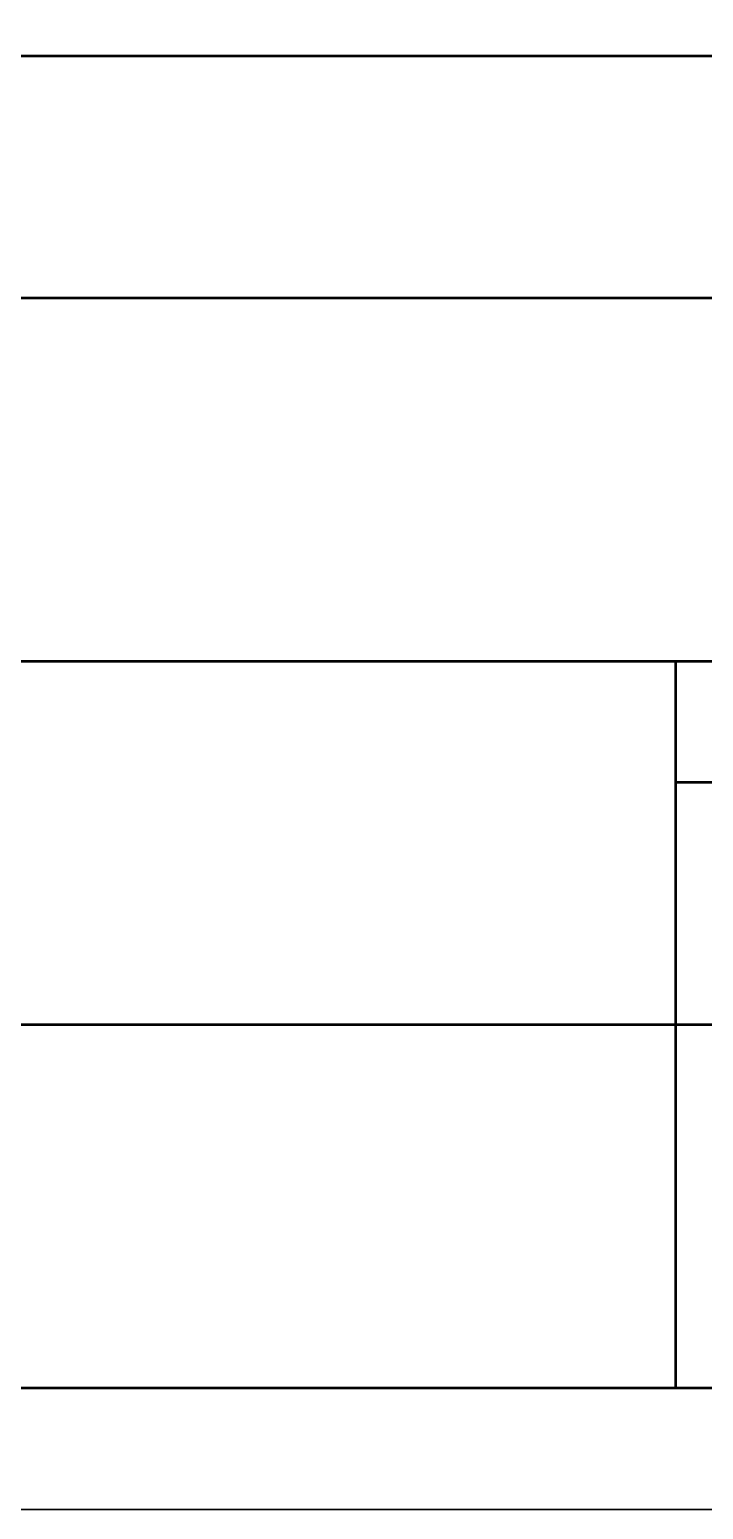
# Model space of a CAD drawing. Header units: millimetres. Extents: x 5341 to 134645, y 2795 to 129189.
# Drawn here: x 60175 to 62955, y 2833 to 8941 of the extents above; entities that cross this region are included whole.
import ezdxf

# ---------------------------------------------------------------- set-up
doc = ezdxf.new("R2010")
doc.units = ezdxf.units.MM
doc.layers.add('АР_Рамка', color=7, linetype='Continuous', lineweight=30)

msp = doc.modelspace()

# ---------------------------------------------------------------- linework, layer by layer
at = {"layer": 'АР_Рамка'}
msp.add_line((5341.3, 2832.7), (68341.3, 2832.7), dxfattribs=at)
at = {"layer": 'АР_Рамка', "lineweight": 50}
msp.add_lwpolyline([(67841.3, 3332.7), (7341.3, 3332.7), (7341.3, 61732.7), (67841.3, 61732.7), (67841.3, 3332.7)], close=True, dxfattribs=at)
for points in [[(49341.3, 3332.7), (49341.3, 8832.7), (67841.3, 8832.7)], [(67841.3, 7832.7), (55841.3, 7832.7)], [(67841.3, 6332.7), (49341.3, 6332.7)], [(62841.3, 3332.7), (62841.3, 6332.7)], [(67841.3, 5832.7), (62841.3, 5832.7)], [(67841.3, 4832.7), (55841.3, 4832.7)]]:
    msp.add_lwpolyline(points, dxfattribs=at)

doc.saveas('drawing.dxf')
